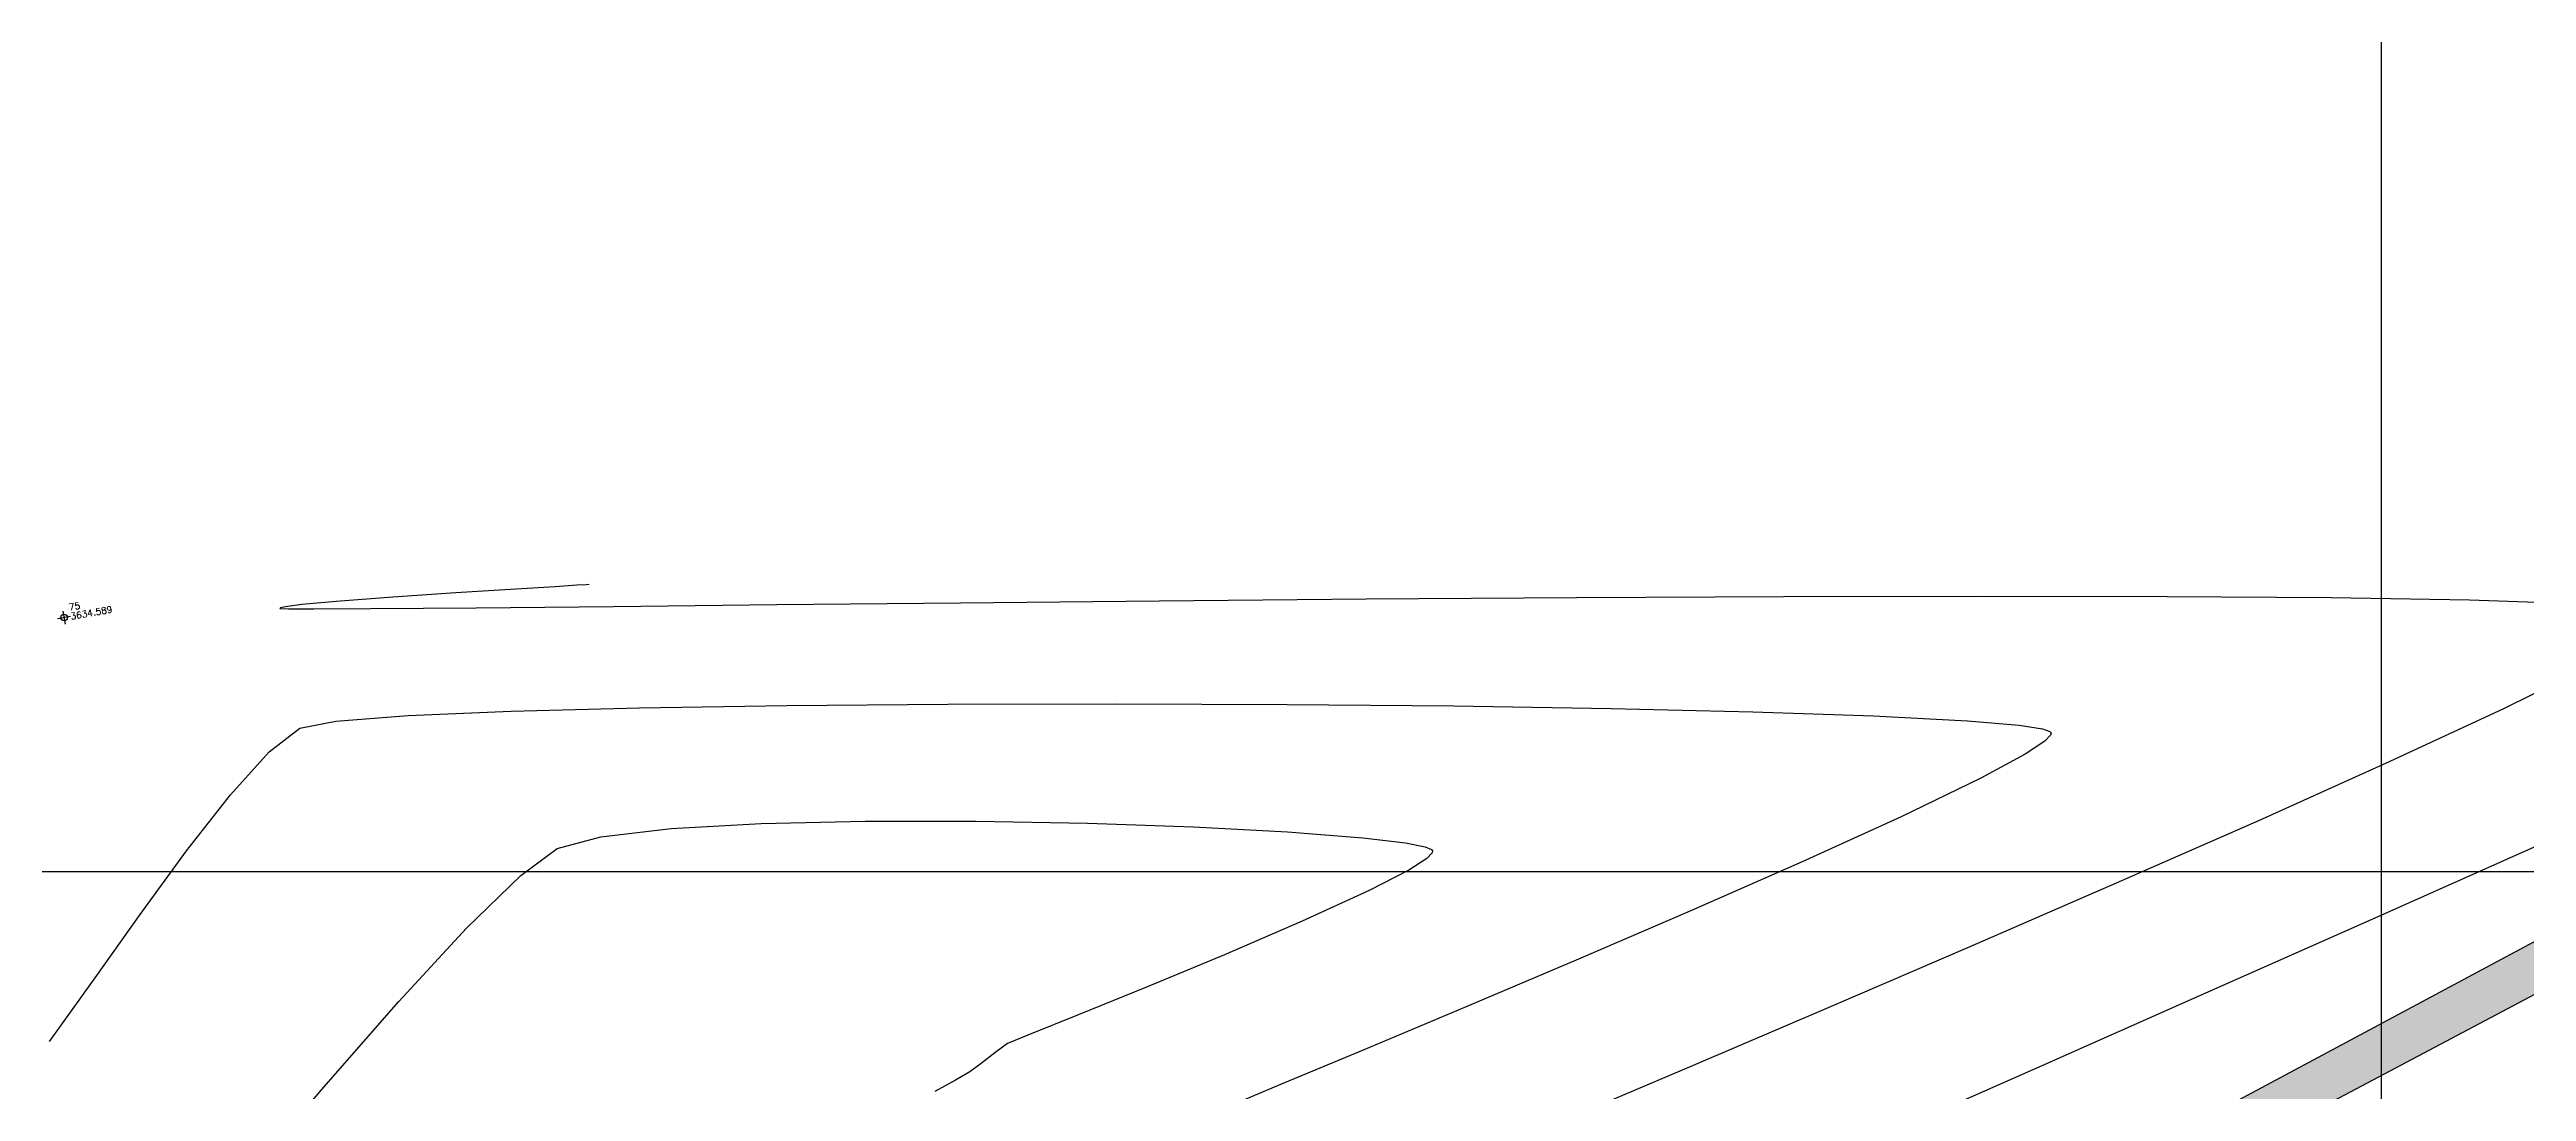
# Model space of a CAD drawing. Header units: millimetres. Extents: x 736950 to 738835, y 8500595 to 8502131.
# Drawn here: x 737764.61 to 737802.2, y 8501296.66 to 8501312.47 of the extents above; entities that cross this region are included whole.
import ezdxf

# ---------------------------------------------------------------- set-up
doc = ezdxf.new("R2010")
doc.units = ezdxf.units.MM
for name, color, linetype, lineweight in [('CONT-MJR', 80, 'Continuous', 30), ('MURO PIEDRA', 252, 'Continuous', 30), ('pista', 251, 'Continuous', 5)]:
    doc.layers.add(name, color=color, linetype=linetype, lineweight=lineweight)
doc.layers.add('Cuadricula Coordenadas', color=5, linetype='Continuous')
doc.styles.add('5mm', font='arial.ttf', dxfattribs={"height": 3})

msp = doc.modelspace()

# ---------------------------------------------------------------- hatches: boundary and pattern name
at = {"layer": 'pista'}
h = msp.add_hatch(dxfattribs=at)
h.set_pattern_fill('HONEY', color=256, scale=3, angle=9.94991650582834, style=0)
h.set_pattern_definition([(9.94991650582834, (1479841.21072825, -18.49207214638591), (0.4979252195647159, 0.4170677100899267), [0.375, -0.75]), (129.9499165058283, (1479841.21072825, -18.49207214638591), (-0.6101538418184378, 0.222682034283025), [0.3749999999999999, -0.7499999999999998]), (69.94991650582834, (1479841.21072825, -18.49207214638591), (-0.112228622253722, 0.6397497443729518), [-0.75, 0.375])])
h.paths.add_polyline_path([(737744.7999806425, 8501250.923935566), (737743.4751223363, 8501250.754223157), (737756.465848178, 8501242.026572531), (737763.5739612179, 8501242.006896213), (737770.002546867, 8501243.455222024), (737769.8468594846, 8501244.342704736), (737763.4750639071, 8501242.907173423), (737756.7405500773, 8501242.925815564)])
h.paths.add_polyline_path([(737794.2809870465, 8501256.017245878), (737809.7820272583, 8501263.709828075), (737823.391616501, 8501273.483615467), (737837.0791595323, 8501280.557800073), (737851.5530432165, 8501285.77819753), (737870.8510758049, 8501293.050216693, -0.9976846880626209), (737871.0089264096, 8501292.63424804), (737865.2748787645, 8501289.581801567, 0.7845063948290762), (737866.1540430214, 8501286.121818589), (737883.2588851704, 8501291.348365877), (737897.4188924351, 8501296.516943583), (737903.2981396064, 8501301.44146652, -0.5512150924587264), (737904.1219025984, 8501301.177325813), (737906.855912117, 8501297.98174819, 0.5618964424650519), (737910.2738656431, 8501298.536066804), (737914.22079628, 8501308.558674501), (737925.6412323939, 8501300.72656757, 0.340189525830376), (737928.7023693406, 8501300.894137181), (737936.9171069289, 8501306.117412793, -0.358727273887905), (737938.1716059428, 8501305.962964654), (737943.1732157968, 8501301.051021611, 0.3417074120720416), (737946.0555081918, 8501300.709858142), (737955.8779356404, 8501307.072689936), (737971.8320576148, 8501314.464803053), (737988.5677626224, 8501323.411181662), (738023.1375471824, 8501336.282937778), (738044.4246208373, 8501357.728329657), (738061.4456776979, 8501362.208386911), (738078.9085143938, 8501363.070318012), (738112.0997810266, 8501372.051506756), (738118.6561313582, 8501373.365123207), (738128.3493353954, 8501376.976906104), (738155.2251721952, 8501366.826195797), (738176.6167526407, 8501363.543890122), (738193.8053773039, 8501353.328603027), (738204.7313956148, 8501340.877429372), (738207.705198212, 8501335.751671141), (738214.35685511, 8501331.742925933), (738229.9282901662, 8501313.374534177), (738233.5603594936, 8501308.186787868), (738234.53883727, 8501308.358438132), (738230.6417003467, 8501313.924784988), (738214.9478837823, 8501332.43754055), (738208.3676942562, 8501336.403214611), (738205.4657963786, 8501341.405035153), (738194.387784551, 8501354.029418997), (738176.9261677533, 8501364.406946706), (738155.4549153853, 8501367.70147717), (738128.3514754312, 8501377.93815071), (738118.4090486554, 8501374.233504975), (738111.8936108743, 8501372.928085677), (738078.7671659255, 8501363.964436961), (738061.3074614278, 8501363.102660457), (738043.958527311, 8501358.536303693), (738022.6381405202, 8501337.057350922), (737988.196920163, 8501324.233464561), (737971.4304040315, 8501315.270615296), (737955.4419368334, 8501307.862588815), (737945.5806043665, 8501301.47455489, -0.3391433520832071), (737943.8038299843, 8501301.693147572), (737938.8116631231, 8501306.59581691, 0.3560082385246841), (737936.4342009705, 8501306.876887502), (737928.158540546, 8501301.61487459, -0.3502196171718997), (737926.1502499409, 8501301.468794718), (737914.5128481541, 8501309.44969617, 0.4302069892023044), (737913.4330382891, 8501309.014522241), (737909.4507249827, 8501298.90206584, -0.5704007069138802), (737907.5397775185, 8501298.566836312), (737904.9064502402, 8501301.644734057, 0.4931454261128044), (737902.7202336333, 8501302.131411942), (737896.9620044216, 8501297.308254998), (737882.9728831241, 8501292.20205278), (737866.0373022418, 8501287.027224885, -0.7384715771871906), (737865.6977918843, 8501288.787355538), (737871.5108758068, 8501291.881875956, 0.9119586051647783), (737870.5337161538, 8501293.892406015), (737851.2416702455, 8501286.62264278), (737836.7183275839, 8501281.384406622), (737822.9200107896, 8501274.252970394), (737809.3164408724, 8501264.483505804), (737793.8201376351, 8501256.79327439), (737778.9884914039, 8501246.402265295), (737769.846859484, 8501244.34270474), (737770.0025468671, 8501243.455222024), (737779.3594973255, 8501245.563292695)])
h.paths.add_polyline_path([(738260.5182952256, 8501271.251537092), (738234.538837269, 8501308.358438132), (738233.56035949, 8501308.186787868), (738259.6897886079, 8501270.86568047), (738269.3749442189, 8501234.589470252), (738274.5057655985, 8501215.583008338), (738279.7983711922, 8501189.602392923), (738280.7089290785, 8501189.641305126), (738275.382018582, 8501215.790318219), (738270.2441657205, 8501234.822827347)])
h = msp.add_hatch(dxfattribs=at)
h.set_pattern_fill('AR-CONC', color=256, scale=0.1, angle=9.94991650582834, style=0)
h.set_pattern_definition([(59.94991650582833, (1479841.21072825, -18.49207214638591), (0.7173147616177996, 0.06212513786334364), [0.07500000000000001, -0.8250000000000001]), (4.949916505828331, (1479841.21072825, -18.49207214638591), (-0.2666336227691331, 0.7169040729334506), [0.06, -0.66]), (110.4013165058283, (1479841.270504478, -18.48689504899085), (0.4506817424667108, 0.7790288530571421), [0.06374018999999999, -0.7011421119999998]), (56.13411650582835, (1479841.176170796, -18.29508031532168), (1.07978843215245, 0.02137619624183779), [0.1124999999999999, -1.237499999999998]), (106.5855165058283, (1479841.266153166, -18.29329902119935), (0.752289432321798, 1.120964142855684), [0.09561028799999993, -1.051712999999999]), (1.134116505828333, (1479841.176170796, -18.29508031532168), (0.7522885572049924, 1.12096473051034), [0.09000000000000001, -0.9900000000000001]), (30.94991650582834, (1479841.283306076, -18.32704954408109), (0.6574964912282043, -0.293425227292985), [0.07500000000000001, -0.8250000000000001]), (335.9499165058284, (1479841.283306076, -18.32704954408109), (0.1143589702920628, 0.7562849757157031), [0.06, -0.66]), (81.40131650582836, (1479841.338097435, -18.35150168277323), (0.7718558160208798, 0.4628591428967336), [0.06374019000000002, -0.701142112]), (47.44991650582834, (1479841.21072825, -18.49207214638591), (-0.04554285905854174, 0.3299879209740469), [0, -0.652, 0, -0.67, 0, -0.6625000000000001]), (17.44991650582834, (1479841.21072825, -18.49207214638591), (0.1909634295804004, 0.4339344980096552), [0, -0.3819999999999997, 0, -0.6369999999999993, 0, -0.2524999999999997]), (337.4499165058283, (1479840.991082356, -18.53060370869935), (0.5296904964497462, 0.07002209344786473), [0, -0.25, 0, -0.7799999999999999, 0, -1.035]), (327.4499165058284, (1479840.892586439, -18.5478824339807), (0.557117696670718, 0.1993664657265957), [0, -0.325, 0, -0.518, 0, -0.735])])
h.paths.add_polyline_path([(737782.5678553759, 8501269.745840656), (737780.8543125066, 8501271.613858812), (737780.5330372917, 8501271.09555076), (737782.606291577, 8501268.803305427), (737783.1693790738, 8501269.054376086), (737797.8548099722, 8501277.26939229), (737797.5964829637, 8501277.931718605)])
h.paths.add_polyline_path([(737815.5553798168, 8501306.025338823), (737790.9109348458, 8501292.828602556), (737791.1826530054, 8501292.234478343), (737815.0279814235, 8501304.864754947), (737821.8454613093, 8501291.310866907), (737797.5964829631, 8501277.931718607), (737797.8548099734, 8501277.269392287), (737823.0063921954, 8501290.897239685)])

# ---------------------------------------------------------------- linework, layer by layer
at = {"linetype": 'Continuous', "extrusion": (-0.172787269436437, 0.9849591664230046, 0), "elevation": 8245960.787062786}
msp.add_lwpolyline([(-2195585.412162655, 0), (-2195585.212162654, 0)], dxfattribs=at)
at = {"linetype": 'Continuous', "extrusion": (0.9849591664230046, 0.172787269436437, 0), "elevation": 2195585.312162654}
msp.add_lwpolyline([(8245960.887062786, 0), (8245960.687062787, 0)], dxfattribs=at)
at = {"linetype": 'Continuous'}
msp.add_circle((737764.8306018087, 8501303.854085477), 0.05, dxfattribs=at)
at = {"layer": 'CONT-MJR', "extrusion": (0.6147753883876992, -0.7887022390184738, 0), "elevation": -6251435.82246115}
msp.add_lwpolyline([(5808271.832582996, 3635.000000000003), (5808271.819870053, 3635.000000000003)], dxfattribs=at)
at = {"layer": 'CONT-MJR', "extrusion": (0.2203877333613724, -0.975412347155723, 0), "elevation": -8129681.848198339}
msp.add_lwpolyline([(2593211.327241672, 3635), (2593211.246813871, 3635)], dxfattribs=at)
at = {"layer": 'CONT-MJR', "extrusion": (0.1249507693920738, -0.9921629428820294, 0), "elevation": -8342494.111327322}
msp.add_lwpolyline([(1794230.987050901, 3635.000000000006), (1794230.73854205, 3635.000000000006)], dxfattribs=at)
at = {"layer": 'CONT-MJR'}
for points, elevation in [([(737768.9599013699, 8501304.098342111), (737768.4384633562, 8501304.050769614)], 3635), ([(737769.8187416076, 8501304.16309405), (737768.9599013699, 8501304.098342111)], 3635), ([(737770.7745812554, 8501304.22771675), (737769.8187416076, 8501304.16309405)], 3635), ([(737771.6848688246, 8501304.285778504), (737770.7745812554, 8501304.22771675)], 3635), ([(737772.2845067816, 8501304.323181922), (737771.6848688246, 8501304.285778504)], 3635), ([(737772.6113258912, 8501304.343796609), (737772.2845067816, 8501304.323181922)], 3635), ([(737772.7985817655, 8501304.356492363), (737772.7535708535, 8501304.353226082)], 3635), ([(737773.1660668472, 8501304.024574367), (737775.64613319, 8501304.050863411)], 3635), ([(737784.5917852506, 8501304.136345152), (737787.7819200456, 8501304.159077082)], 3635), ([(737790.9293967767, 8501304.174944596), (737793.946145373, 8501304.181557637)], 3635), ([(737793.946145373, 8501304.181557637), (737796.744095764, 8501304.17652615)], 3635), ([(737768.2355909153, 8501303.987535935), (737768.6187237367, 8501303.985650871)], 3635), ([(737768.6187237367, 8501303.985650871), (737769.4870811027, 8501303.98964391)], 3635), ([(737780.802546762, 8501302.547004653), (737783.3915456926, 8501302.537548779)], 3630), ([(737767.9434765492, 8501301.817623796), (737768.4106816998, 8501302.178014094)], 3630), ([(737768.953798218, 8501302.280740585), (737770.0519410309, 8501302.365989476)], 3630), ([(737788.307734997, 8501302.476848908), (737790.4597537852, 8501302.42657261)], 3630), ([(737794.499008254, 8501302.220103363), (737794.8526836662, 8501302.163988015)], 3630), ([(737794.8526836662, 8501302.163988015), (737794.9659104195, 8501302.124372527)], 3630), ([(737794.9659104195, 8501302.124372527), (737794.9836546805, 8501302.103914818)], 3630), ([(737794.8907041511, 8501301.97907056), (737794.592095295, 8501301.780016912)], 3630), ([(737794.9770544964, 8501302.071132692), (737794.8907041511, 8501301.97907056)], 3630), ([(737794.9836546805, 8501302.103914818), (737794.9770544964, 8501302.071132692)], 3630), ([(737793.9169444238, 8501301.415615046), (737792.7105676929, 8501300.832715811)], 3630), ([(737800.1228773389, 8501301.66916953), (737798.1291324185, 8501300.772414366)], 3635), ([(737766.6897393501, 8501300.314334305), (737767.3565154402, 8501301.167111956)], 3630), ([(737772.9769050189, 8501300.528158883), (737774.042654752, 8501300.651960397)], 3625), ([(737776.9858587336, 8501300.764099393), (737778.6687971178, 8501300.763495296)], 3625), ([(737780.3629491883, 8501300.732481087), (737781.9710570123, 8501300.676585978)], 3625), ([(737783.3958626584, 8501300.601339178), (737784.5401081936, 8501300.512269903)], 3625), ([(737785.4855318546, 8501300.374878777), (737785.5822913593, 8501300.334761811)], 3625), ([(737785.5822913593, 8501300.334761811), (737785.597887204, 8501300.31478077)], 3625), ([(737785.597887204, 8501300.31478077), (737785.5917803427, 8501300.283448618)], 3625), ([(737802.3170641548, 8501300.3725049), (737799.7577308917, 8501299.233102929)], 3640), ([(737770.9384786116, 8501299.142000256), (737771.7594319019, 8501299.942389462)], 3625), ([(737791.2087499682, 8501300.149364045), (737789.5264213054, 8501299.40959503)], 3630), ([(737784.6379273868, 8501299.712457057), (737783.619143608, 8501299.245324079)], 3625), ([(737765.276506141, 8501298.353404464), (737765.9830892576, 8501299.347146567)], 3630), ([(737799.7577308917, 8501299.233102929), (737797.2366036895, 8501298.113930153)], 3640), ([(737797.2366036895, 8501298.113930153), (737794.8435275129, 8501297.053469349)], 3640), ([(737779.1449612363, 8501297.388920557), (737778.9727569319, 8501297.264742108)], 3625), ([(737779.4565182391, 8501297.518052032), (737779.1449612363, 8501297.388920557)], 3625), ([(737789.5514557075, 8501297.057714678), (737787.7773185774, 8501296.303030385)], 3635), ([(737794.8435275129, 8501297.053469349), (737792.668347328, 8501296.09020329)], 3640)]:
    msp.add_lwpolyline(points, dxfattribs=dict(at, elevation=elevation))
at = {"layer": 'CONT-MJR', "extrusion": (0.008597433686853673, -0.9999630413840305, 0), "elevation": -8494646.868973156}
msp.add_lwpolyline([(810831.6174447036, 3635), (810833.2141154063, 3635)], dxfattribs=at)
at = {"layer": 'CONT-MJR', "extrusion": (0.01018168984668702, -0.9999481652525124, 0), "elevation": -8493351.58407284}
msp.add_lwpolyline([(824290.4821696918, 3635), (824292.5646516893, 3635)], dxfattribs=at)
at = {"layer": 'CONT-MJR', "extrusion": (0.06614520815504224, -0.9978100076858951, 0), "elevation": -8433886.429676589}
msp.add_lwpolyline([(1298477.582944483, 3635.000000000003), (1298477.440387322, 3635.000000000003)], dxfattribs=at)
at = {"layer": 'CONT-MJR', "extrusion": (0.01038943443132481, -0.9999460283696302, 0), "elevation": -8493180.149922995}
msp.add_lwpolyline([(826059.5681959228, 3635), (826062.3580350566, 3635)], dxfattribs=at)
at = {"layer": 'CONT-MJR', "extrusion": (0.009726625658320916, -0.9999526952577823, 0), "elevation": -8493725.833186233}
msp.add_lwpolyline([(820432.5377952723, 3635.000000000006), (820435.5491784359, 3635.000000000006)], dxfattribs=at)
at = {"layer": 'CONT-MJR', "extrusion": (-0.00865108842140497, 0.9999625786343833, 0), "elevation": 8494603.36619537}
msp.add_lwpolyline([(-811299.3718186012, 3635.00000000001), (-811302.5166590731, 3635.00000000001)], dxfattribs=at)
at = {"layer": 'CONT-MJR', "extrusion": (0.005041280381419183, -0.9999872926653198, 0), "elevation": -8497476.73508928}
msp.add_lwpolyline([(780635.8644774104, 3635.00000000001), (780639.0119941382, 3635.00000000001)], dxfattribs=at)
at = {"layer": 'CONT-MJR', "extrusion": (-0.007653505402252292, -0.9999707114986207, 0), "elevation": -8506701.917433755}
msp.add_lwpolyline([(672710.3576935746, 3635.000000000003), (672712.8488486508, 3635.000000000003)], dxfattribs=at)
at = {"layer": 'CONT-MJR', "extrusion": (-0.01692900179691392, -0.9998566941808011, 0), "elevation": -8512576.075681629}
msp.add_lwpolyline([(593774.9108963233, 3635), (593777.0073405234, 3635)], dxfattribs=at)
at = {"layer": 'CONT-MJR', "extrusion": (0.03364544436324826, 0.9994338317635639, 0), "elevation": 8521314.607251354}
msp.add_lwpolyline([(-451353.4567922779, 3635.000000000013), (-451355.0708414508, 3635.000000000013)], dxfattribs=at)
at = {"layer": 'CONT-MJR', "extrusion": (-0.1819087852034923, -0.9833154091469278, 0), "elevation": -8493669.714772847}
msp.add_lwpolyline([(-821003.1377514044, 3635.00000000001), (-821003.122501173, 3635.00000000001)], dxfattribs=at)
at = {"layer": 'CONT-MJR', "extrusion": (-0.03298749350861019, -0.9994557645398917, 0), "elevation": -8521014.401331177}
msp.add_lwpolyline([(456929.8886183565, 3635), (456930.0058522015, 3635)], dxfattribs=at)
at = {"layer": 'CONT-MJR', "extrusion": (0.4414630493510621, -0.8972794303101247, 0), "elevation": -7302331.584265186}
msp.add_lwpolyline([(4415026.841094879, 3635.000000000013), (4415025.334040152, 3635.000000000013)], dxfattribs=at)
at = {"layer": 'CONT-MJR', "extrusion": (0.01596037199395856, -0.9998726251507312, 0), "elevation": -8488444.493354935}
msp.add_lwpolyline([(873363.539275554, 3630), (873365.7772675571, 3630)], dxfattribs=at)
at = {"layer": 'CONT-MJR', "extrusion": (0.008260881512702186, -0.9999658783361728, 0), "elevation": -8494917.76465004}
msp.add_lwpolyline([(807978.879366932, 3630.000000000009), (807981.3218403356, 3630.000000000009)], dxfattribs=at)
at = {"layer": 'CONT-MJR', "extrusion": (-0.001999860874129761, 0.9999980002762426, 0), "elevation": 8499810.087787285}
msp.add_lwpolyline([(-754778.1900393468, 3630), (-754780.7495318578, 3630)], dxfattribs=at)
at = {"layer": 'CONT-MJR', "extrusion": (-0.00930312721935378, -0.9999567249756065, 0), "elevation": -8507798.336225972}
msp.add_lwpolyline([(658662.7649143956, 3630.000000000013), (658665.2959486023, 3630.000000000013)], dxfattribs=at)
at = {"layer": 'CONT-MJR', "extrusion": (-0.01557430252193803, -0.9998787131952331, 0), "elevation": -8511761.919336956}
msp.add_lwpolyline([(605294.5815896473, 3630.000000000013), (605296.9671436114, 3630.000000000013)], dxfattribs=at)
at = {"layer": 'CONT-MJR', "extrusion": (0.1858475083570102, -0.9825785992161091, 0), "elevation": -8216085.16471625}
msp.add_lwpolyline([(2304861.279087465, 3630.000000000013), (2304861.831833595, 3630.000000000013)], dxfattribs=at)
at = {"layer": 'CONT-MJR', "extrusion": (0.04355588535008511, -0.9990509921177048, 0), "elevation": -8461100.335237307}
msp.add_lwpolyline([(1107351.653525862, 3630.000000000003), (1107353.220596338, 3630.000000000003)], dxfattribs=at)
at = {"layer": 'CONT-MJR', "extrusion": (0.02658884223985072, -0.9996464542368689, 0), "elevation": -8478680.34164051}
msp.add_lwpolyline([(963550.5707522002, 3630.000000000013), (963552.5168782682, 3630.000000000013)], dxfattribs=at)
at = {"layer": 'CONT-MJR', "extrusion": (-0.0343374539077369, -0.9994102957540182, 0), "elevation": -8521623.018340651}
msp.add_lwpolyline([(445442.301358855, 3630), (445444.1336265057, 3630)], dxfattribs=at)
at = {"layer": 'CONT-MJR', "extrusion": (-0.05269045598808218, -0.998610893114915, 0), "elevation": -8528367.758245833}
msp.add_lwpolyline([(288829.9205561725, 3630.00000000001), (288831.3453050307, 3630.00000000001)], dxfattribs=at)
at = {"layer": 'CONT-MJR', "extrusion": (0.08687692943282677, 0.9962190517814462, 0), "elevation": 8533256.55724515}
msp.add_lwpolyline([(3562.8851295067, 3630.000000000003), (3562.096851483453, 3630.000000000003)], dxfattribs=at)
at = {"layer": 'CONT-MJR', "extrusion": (0.4214084849090706, -0.9068709328491248, 0), "elevation": -7398668.143204135}
msp.add_lwpolyline([(4251612.044096861, 3635.000000000013), (4251610.141849659, 3635.000000000013)], dxfattribs=at)
at = {"layer": 'CONT-MJR', "extrusion": (0.7424420262930184, -0.6699103205608322, 0), "elevation": -5147359.898939978}
msp.add_lwpolyline([(6805961.230940378, 3630), (6805962.107119013, 3630)], dxfattribs=at)
at = {"layer": 'CONT-MJR', "extrusion": (0.4749676552498025, -0.8800032536681357, 0), "elevation": -7130744.659366113}
msp.add_lwpolyline([(4687105.014608224, 3630.000000000006), (4687104.247394159, 3630.000000000006)], dxfattribs=at)
at = {"layer": 'CONT-MJR', "extrusion": (0.05602473353906888, -0.9984293811942218, 0), "elevation": -8446614.755131092}
msp.add_lwpolyline([(1212898.384630539, 3625.000000000013), (1212899.7555209, 3625.000000000013)], dxfattribs=at)
at = {"layer": 'CONT-MJR', "extrusion": (0.02243701390683345, -0.9997482585165852, 0), "elevation": -8482607.121542245}
msp.add_lwpolyline([(928333.4853929331, 3625.00000000001), (928335.0602561575, 3625.00000000001)], dxfattribs=at)
at = {"layer": 'CONT-MJR', "extrusion": (-0.01830356011963027, -0.9998324758112966, 0), "elevation": -8513380.566201277}
msp.add_lwpolyline([(582051.0034044902, 3625), (582052.6978404198, 3625)], dxfattribs=at)
at = {"layer": 'CONT-MJR', "extrusion": (-0.05273847938329224, -0.9986083580625281, 0), "elevation": -8528379.409311349}
msp.add_lwpolyline([(288409.572262081, 3625.000000000013), (288410.9990533098, 3625.000000000013)], dxfattribs=at)
at = {"layer": 'CONT-MJR', "extrusion": (0.4141582051863887, -0.91020491158683, 0), "elevation": -7432362.868006821}
msp.add_lwpolyline([(4192426.043518804, 3630), (4192424.393541195, 3630)], dxfattribs=at)
at = {"layer": 'CONT-MJR', "extrusion": (0.4031274218807873, -0.9151438584876969, 0), "elevation": -7482486.533366098}
msp.add_lwpolyline([(4102298.889695794, 3635), (4102296.53137162, 3635)], dxfattribs=at)
at = {"layer": 'CONT-MJR', "extrusion": (0.8074471726262369, -0.5899398811895126, 0), "elevation": -4419548.469706895}
msp.add_lwpolyline([(7299587.697912116, 3630.000000000013), (7299588.895746192, 3630.000000000013)], dxfattribs=at)
at = {"layer": 'CONT-MJR', "extrusion": (-0.5957678133330978, 0.803156717332489, 0), "elevation": 6388335.486932745}
msp.add_lwpolyline([(-5657347.221612102, 3625.00000000001), (-5657347.908861289, 3625.00000000001)], dxfattribs=at)
at = {"layer": 'CONT-MJR', "extrusion": (0.2561172946891218, -0.966645711396438, 0), "elevation": -8028789.277897405}
msp.add_lwpolyline([(2890494.488253008, 3625.000000000003), (2890495.176720676, 3625.000000000003)], dxfattribs=at)
at = {"layer": 'CONT-MJR', "extrusion": (-0.1187338754721717, -0.9929261134723766, 0), "elevation": -8528763.29481938}
msp.add_lwpolyline([(-276826.8203857312, 3625), (-276826.1677331218, 3625)], dxfattribs=at)
at = {"layer": 'CONT-MJR', "extrusion": (0.1974522159762724, 0.9803125126234284, 0), "elevation": 8479608.510097304}
msp.add_lwpolyline([(955340.5579611447, 3625.000000000003), (955340.254600901, 3625.000000000003)], dxfattribs=at)
at = {"layer": 'CONT-MJR', "extrusion": (0.7255482727756457, -0.6881712750996494, 0), "elevation": -5315051.594270863}
msp.add_lwpolyline([(6675826.588448884, 3625), (6675826.471398531, 3625)], dxfattribs=at)
at = {"layer": 'CONT-MJR', "extrusion": (0.4585731541208946, -0.8886566616638927, 0), "elevation": -7216408.393799992}
msp.add_lwpolyline([(4554105.731426524, 3625), (4554105.05663594, 3625)], dxfattribs=at)
at = {"layer": 'CONT-MJR', "extrusion": (0.542299855745649, -0.8401850191822324, 0), "elevation": -6742564.09405884}
msp.add_lwpolyline([(5230130.205214307, 3625.000000000003), (5230129.879518043, 3625.000000000003)], dxfattribs=at)
at = {"layer": 'CONT-MJR', "extrusion": (0.3983499989680872, -0.9172334917141465, 0), "elevation": -7503775.895317964}
msp.add_lwpolyline([(4063223.949790846, 3635.000000000013), (4063221.531131249, 3635.000000000013)], dxfattribs=at)
at = {"layer": 'CONT-MJR', "extrusion": (0.7341344688672651, -0.6790041101650113, 0), "elevation": -5230793.98309476}
msp.add_lwpolyline([(6742044.715671914, 3625.00000000001), (6742046.229881375, 3625.00000000001)], dxfattribs=at)
at = {"layer": 'CONT-MJR', "extrusion": (-0.3950663375277212, 0.918652594266425, 0), "elevation": 7518267.134049163}
msp.add_lwpolyline([(-4036343.992810914, 3625.000000000013), (-4036342.710795068, 3625.000000000013)], dxfattribs=at)
at = {"layer": 'CONT-MJR', "extrusion": (0.3952716171151223, -0.918564286646937, 0), "elevation": -7517362.768547539}
msp.add_lwpolyline([(4038029.475243231, 3630.000000000003), (4038027.57237201, 3630.000000000003)], dxfattribs=at)
at = {"layer": 'CONT-MJR', "extrusion": (0.3832818871030732, -0.9236314172973477, 0), "elevation": -7569287.95660791}
msp.add_lwpolyline([(3939832.865473186, 3625.000000000003), (3939831.580895606, 3625.000000000003)], dxfattribs=at)
at = {"layer": 'CONT-MJR', "extrusion": (0.395027979228861, -0.9186690892951404, 0), "elevation": -7518431.304803264}
msp.add_lwpolyline([(4036039.223441416, 3635), (4036036.856371428, 3635)], dxfattribs=at)
at = {"layer": 'CONT-MJR', "extrusion": (0.3905022160789323, -0.9206019874177128, 0), "elevation": -7538204.677169732}
msp.add_lwpolyline([(3998984.86047118, 3630.000000000009), (3998983.015417189, 3630.000000000009)], dxfattribs=at)
at = {"layer": 'CONT-MJR', "extrusion": (0.8135080802622074, -0.5815536117574182, 0), "elevation": -4343782.748275129}
msp.add_lwpolyline([(7344923.818198418, 3630), (7344924.964395686, 3630)], dxfattribs=at)
at = {"layer": 'CONT-MJR', "extrusion": (0.7530500723098246, -0.6579632121890769, 0), "elevation": -5037963.675519257}
msp.add_lwpolyline([(6887326.772904299, 3625.00000000001), (6887328.556548502, 3625.00000000001)], dxfattribs=at)
at = {"layer": 'CONT-MJR', "extrusion": (0.3765377704764513, -0.9264012669489521, 0), "elevation": -7597810.957422381}
msp.add_lwpolyline([(3884541.377195553, 3625.000000000007), (3884540.249141337, 3625.000000000007)], dxfattribs=at)
at = {"layer": 'CONT-MJR', "extrusion": (0.3738557306563743, -0.9274868692630578, 0), "elevation": -7609018.741911992}
msp.add_lwpolyline([(3862540.365764295, 3625.000000000003), (3862539.553471265, 3625.000000000003)], dxfattribs=at)
at = {"layer": 'CONT-MJR', "extrusion": (0.3874423993173698, -0.9218939132086728, 0), "elevation": -7551445.213444995}
msp.add_lwpolyline([(3973923.766359586, 3630.00000000001), (3973922.102088763, 3630.00000000001)], dxfattribs=at)
at = {"layer": 'CONT-MJR', "extrusion": (0.3927641182126707, -0.919639248534241, 0), "elevation": -7528349.175119061}
msp.add_lwpolyline([(4017506.874731956, 3635.00000000001), (4017504.67121442, 3635.00000000001)], dxfattribs=at)
at = {"layer": 'CONT-MJR', "extrusion": (-0.6142835367476271, 0.7890853797155456, 0), "elevation": 6255043.903500602}
msp.add_lwpolyline([(-5804377.551592765, 3625), (-5804377.264325833, 3625)], dxfattribs=at)
at = {"layer": 'CONT-MJR', "extrusion": (0.3859543853502529, -0.9225178656421287, 0), "elevation": -7557847.452286635}
msp.add_lwpolyline([(3961732.395442087, 3630), (3961731.034956938, 3630)], dxfattribs=at)
at = {"layer": 'CONT-MJR', "extrusion": (0.5044179525835067, -0.8634596279568971, 0), "elevation": -6968377.953048433}
msp.add_lwpolyline([(4925248.821644754, 3625), (4925248.570664365, 3625)], dxfattribs=at)
at = {"layer": 'CONT-MJR', "extrusion": (0.5962642020741826, -0.8027882668081531, 0), "elevation": -6384830.499782541}
msp.add_lwpolyline([(5661299.245790601, 3625), (5661299.032968594, 3625)], dxfattribs=at)
at = {"layer": 'CONT-MJR', "extrusion": (0.7653520414624908, -0.6436118804288792, 0), "elevation": -4906882.738128148}
msp.add_lwpolyline([(6981319.545242739, 3625.00000000001), (6981321.498604384, 3625.00000000001)], dxfattribs=at)
at = {"layer": 'CONT-MJR', "extrusion": (0.4814760651378542, -0.8764592396109296, 0), "elevation": -7095817.538517177}
msp.add_lwpolyline([(4739803.607686188, 3625.000000000013), (4739803.251930893, 3625.000000000013)], dxfattribs=at)
at = {"layer": 'CONT-MJR', "extrusion": (0.3869906616449433, -0.9220836338421853, 0), "elevation": -7553391.371554959}
msp.add_lwpolyline([(3970220.358304516, 3630.000000000013), (3970219.424622924, 3630.000000000013)], dxfattribs=at)
at = {"layer": 'Cuadricula Coordenadas', "color": 8}
for p, q in [((737800, 8500595.507225098), (737800, 8502130.641312933)), ((736950.2264744169, 8501300), (738552.8979275209, 8501300))]:
    msp.add_line(p, q, dxfattribs=at)
at = {"layer": 'MURO PIEDRA'}
msp.add_lwpolyline([(737797.854809973, 8501277.269392287), (737823.0063921952, 8501290.897239685), (737815.5553798163, 8501306.025338823), (737790.9109348458, 8501292.828602556), (737791.1826530054, 8501292.234478343), (737815.0279814239, 8501304.864754947), (737821.8454613088, 8501291.310866907), (737797.5964829633, 8501277.931718607)], close=True, dxfattribs=at)
msp.add_lwpolyline([(737797.854809973, 8501277.269392287), (737823.0063921952, 8501290.897239685), (737815.5553798163, 8501306.025338823), (737790.9109348458, 8501292.828602556), (737791.1826530054, 8501292.234478343), (737815.0279814239, 8501304.864754947), (737821.8454613088, 8501291.310866907), (737797.5964829633, 8501277.931718607)], close=True, dxfattribs=at)

# ---------------------------------------------------------------- texts
at = {"color": 2, "insert": (737764.8962681442, 8501304.058506446), "char_height": 0.1, "width": 0.3, "attachment_point": 1, "rotation": 9.94991650582834, "style": '5mm'}
msp.add_mtext('\\Ftxt.shx;\\W1.0000000000;\\T1.0000000000;\\o\\l75', dxfattribs=at)
at = {"color": 1, "insert": (737764.9204583621, 8501303.920612162), "char_height": 0.1, "width": 0.8333333333333334, "attachment_point": 1, "rotation": 9.94991650582834, "style": '5mm'}
msp.add_mtext('\\Ftxt.shx;\\W1.0000000000;\\T1.0000000000;\\o\\l3634.589', dxfattribs=at)

doc.saveas('drawing.dxf')
